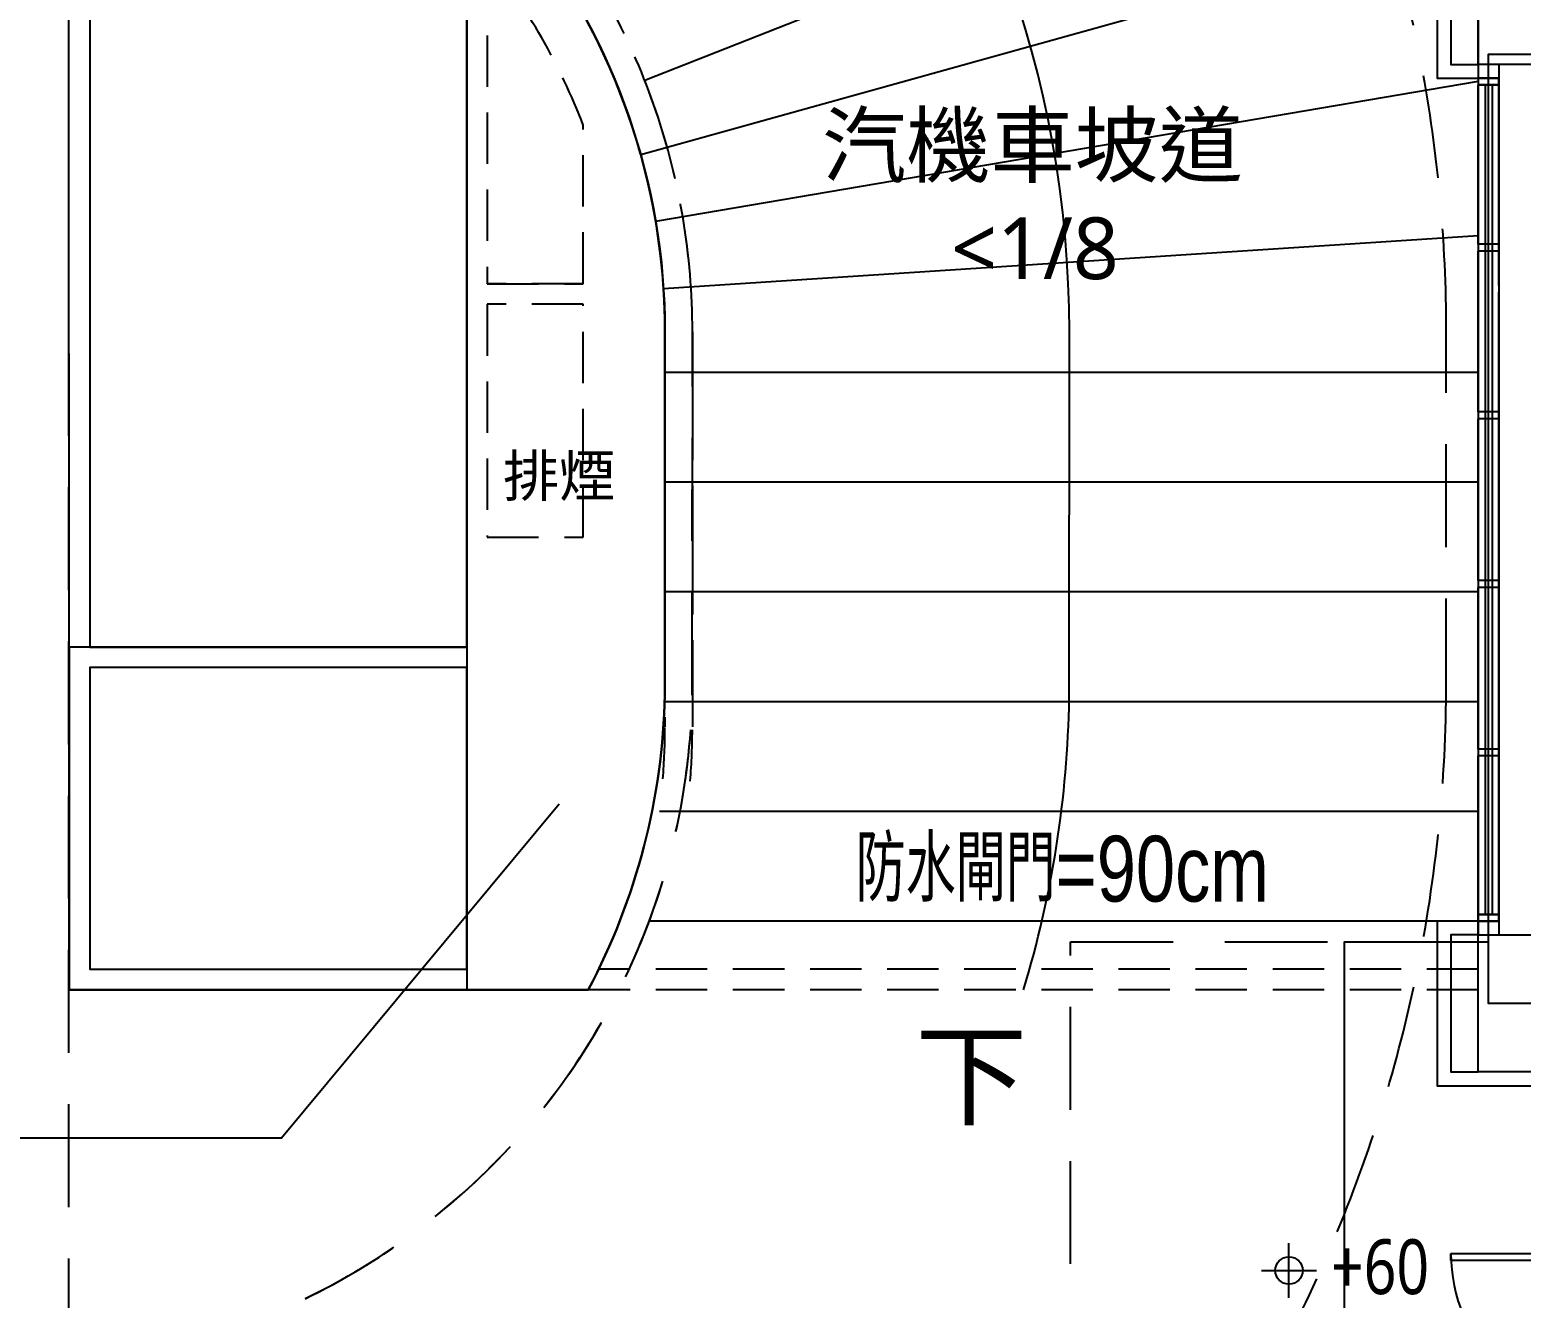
# Model space of a CAD drawing. Header units: millimetres. Extents: x -3377 to 119122, y -22007 to 15479.
# Drawn here: x 26909 to 27997, y 9129 to 10054 of the extents above; entities that cross this region are included whole.
import ezdxf
from ezdxf.enums import TextEntityAlignment as Align

# ---------------------------------------------------------------- set-up
doc = ezdxf.new("R2010")
doc.units = ezdxf.units.MM
doc.header["$LTSCALE"] = 150
doc.header["$MEASUREMENT"] = 0
doc.linetypes.add('HIDDEN', pattern=[0.375, 0.25, -0.125])
doc.linetypes.add('HIDDENX2', pattern=[0.75, 0.5, -0.25])
doc.layers.get('0').update_dxf_attribs({"plot": 0})
for name, color, linetype, plot in [('AREA', 3, 'Continuous', False), ('OPEN-TAG', 4, 'Continuous', False), ('S-ARCH', 252, 'Continuous', False), ('法規檢討', 3, 'Continuous', False)]:
    doc.layers.add(name, color=color, linetype=linetype, plot=plot)
for name, color, linetype in [('COL', 1, 'Continuous'), ('FIN', 5, 'Continuous'), ('OPEN', 4, 'Continuous'), ('PLANT', 3, 'Continuous'), ('SYM', 3, 'Continuous'), ('TEXT', 2, 'Continuous'), ('TITLE', 6, 'Continuous'), ('WALL', 2, 'Continuous'), ('WALL3', 4, 'Continuous')]:
    doc.layers.add(name, color=color, linetype=linetype)
doc.styles.add('C1', font='', dxfattribs={"bigfont": 'japanese.shx'})
doc.styles.add('CHINESET', font='c2.shx', dxfattribs={"bigfont": 'china.shx'})
doc.styles.add('HH', font='')
doc.styles.get('C1').set_extended_font_data('微軟正黑體')
doc.styles.get('HH').set_extended_font_data('Microsoft JhengHei')

# ---------------------------------------------------------------- blocks, each defined once
blk = doc.blocks.new('A$C704E4F0D')
at = {"color": 252, "linetype": 'HIDDEN'}
for p, q in [((-2133, 390.00005), (-2203, 390.00005)), ((-1480, -110), (-2121.72731, -110, 0)), ((-1480, -125), (-2129.35333, -125, 0))]:
    blk.add_line(p, q, dxfattribs=at)
at = {"color": 252, "linetype": 'HIDDENX2'}
for p, q in [((-2053.35215, 355.00005), (-2053.35215, 70)), ((-1577.5, -775), (-1577.5, -90))]:
    blk.add_line(p, q, dxfattribs=at)
for points in [[(-2553.35215, -950, 0.4101367241), (-1503.45416, 85.36428), (-1503.35215, 355.00005, 0.3768400796), (-2418.00192, 1396.23985)], [(-2553.35215, -400, 0.4083589716), (-2053.45245, 89.98561), (-2053.35216, 355.08501, 0.3359745643), (-2418.00061, 836.33149)]]:
    blk.add_lwpolyline(points, format="xyb", dxfattribs=at)
at = {"color": 252, "linetype": 'HIDDEN'}
for points in [[(-2418.00061, 836.33137, -0.3360224962), (-2053.35385, 355), (-2053.35171, 66.85769, -0.0198674084), (-2054.92902, 27.17018)], [(-2433.00057, 819.66702, -0.3417881377), (-2073.35385, 355.00007), (-2073.35171, 66.85754, -0.0198674084), (-2074.86592, 28.75754)]]:
    blk.add_lwpolyline(points, format="xyb", dxfattribs=at)
at = {"color": 252, "linetype": 'HIDDENX2'}
for points in [[(-2508.34882, 804), (-3108.34882, 804), (-3108.34882, -396), (-2508.34882, -396), (-2508.34882, 804)], [(-1480, -775), (-1777.5, -775), (-1777.5, -90), (-1480, -90)]]:
    blk.add_lwpolyline(points, dxfattribs=at)
at = {"color": 252, "linetype": 'HIDDEN'}
blk.add_lwpolyline([(-2203, 390.00005), (-2133, 390.00005), (-2133, 505.63337, 0.0785134749), (-2203, 627.40537), (-2203, 627.40537)], format="xyb", close=True, dxfattribs=at)
blk.add_lwpolyline([(-2133, 205.00005), (-2133, 375.00005), (-2203, 375.00005), (-2203, 205.00005), (-2133, 205.00005)], dxfattribs=at)
at = {"color": 252, "linetype": 'HIDDENX2'}
for centre, start, end in [((-2553.35215, 355.00005), 0, 74.29389072), ((-2553.35215, 100), 270, 0)]:
    blk.add_arc(centre, 500, start, end, dxfattribs=at)
at = {"layer": 'AREA', "color": 252}
for points in [[(-1377.5, -767.5), (-1377.5, -775), (-1577.5, -775), (-1577.5, -90), (-1472.5, -90), (-1472.5, 557.5), (-757.5, 557.5), (-757.5, 352.5), (247.5, 352.5), (247.5, 127.5), (-757.5, 127.5), (-757.5, -262.5), (-502.5, -262.5), (-502.5, -760), (-502.5, -767.5)], [(-1377.5, -767.5), (-1377.5, -135), (-1472.5, -135), (-1472.5, 557.5), (-757.5, 557.5), (-757.5, 352.5), (247.5, 352.5), (247.5, 127.5), (-757.5, 127.5), (-757.5, -262.5), (-502.5, -262.5), (-502.5, -767.5)]]:
    blk.add_lwpolyline(points, close=True, dxfattribs=at)
at = {"layer": 'COL', "color": 252}
for points in [[(-1480, 650), (-1370, 650), (-1370, 550), (-1480, 550)], [(-1480, -85), (-1370, -85), (-1370, -185), (-1480, -185)]]:
    blk.add_lwpolyline(points, close=True, dxfattribs=at)
at = {"layer": 'FIN', "color": 252}
for points in [[(-1480, 660), (-1510, 660), (-1510, 540), (-1480, 540)], [(-1480, 650), (-1500, 650), (-1500, 550), (-1480, 550)], [(-1480, -85), (-1480, -75), (-1510, -75), (-1510, -195), (-1385, -195)], [(-1480, -85), (-1500, -85), (-1500, -185), (-1480, -185)]]:
    blk.add_lwpolyline(points, dxfattribs=at)
at = {"layer": 'OPEN', "color": 252, "linetype": 'Continuous'}
for p, q in [((-1480, 540), (-1480, 535)), ((-1480, 540), (-1480, 535)), ((-1465, 540), (-1480, 540)), ((-1480, 535), (-1480, 388.75)), ((-1480, 535), (-1465, 535)), ((-1465, 535), (-1480, 535)), ((-1480, 418.75), (-1480, 535)), ((-1475, 535), (-1475, 388.75)), ((-1475, 535), (-1475, 418.75)), ((-1470, 535), (-1470, 388.75)), ((-1470, 535), (-1470, 418.75)), ((-1465, 535), (-1465, 540)), ((-1465, 535), (-1465, 540)), ((-1465, 388.75), (-1465, 535)), ((-1465, 535), (-1465, 418.75)), ((-1465, 418.75), (-1480, 418.75)), ((-1480, 418.75), (-1480, 413.75)), ((-1465, 413.75), (-1480, 413.75)), ((-1480, 296.5), (-1480, 413.75)), ((-1475, 413.75), (-1475, 296.5)), ((-1470, 413.75), (-1470, 296.5)), ((-1465, 413.75), (-1465, 418.75)), ((-1465, 413.75), (-1465, 296.5)), ((-1480, 383.75), (-1480, 388.75)), ((-1480, 383.75), (-1480, 235)), ((-1475, 383.75), (-1475, 235)), ((-1470, 383.75), (-1470, 235)), ((-1465, 388.75), (-1465, 383.75)), ((-1465, 235), (-1465, 383.75)), ((-1480, 296.5), (-1480, 45.5)), ((-1465, 296.5), (-1480, 296.5)), ((-1465, 296.5), (-1480, 296.5)), ((-1480, 296.5), (-1480, 291.5)), ((-1465, 45.5), (-1465, 296.5)), ((-1465, 291.5), (-1465, 296.5)), ((-1480, 173.5), (-1480, 291.5)), ((-1465, 291.5), (-1480, 291.5)), ((-1475, 291.5), (-1475, 173.5)), ((-1470, 291.5), (-1470, 173.5)), ((-1465, 291.5), (-1465, 173.5)), ((-1480, 230), (-1480, 235)), ((-1480, 230), (-1480, 81.25)), ((-1475, 230), (-1475, 81.25)), ((-1470, 230), (-1470, 81.25)), ((-1465, 235), (-1465, 230)), ((-1465, 81.25), (-1465, 230)), ((-1465, 173.5), (-1480, 173.5)), ((-1465, 173.5), (-1480, 173.5)), ((-1480, 173.5), (-1480, 168.5)), ((-1465, 168.5), (-1480, 168.5)), ((-1480, 50.5), (-1480, 168.5)), ((-1475, 168.5), (-1475, 50.5)), ((-1470, 168.5), (-1470, 50.5)), ((-1465, 168.5), (-1465, 173.5)), ((-1465, 168.5), (-1465, 50.5)), ((-1480, 76.25), (-1480, 81.25)), ((-1480, 76.25), (-1480, -70)), ((-1475, 76.25), (-1475, -70)), ((-1470, 76.25), (-1470, -70)), ((-1465, 81.25), (-1465, 76.25)), ((-1465, -70), (-1465, 76.25)), ((-1465, 50.5), (-1480, 50.5)), ((-1480, -70), (-1480, 45.5)), ((-1465, 45.5), (-1480, 45.5)), ((-1475, 45.5), (-1475, -70)), ((-1470, 45.5), (-1470, -70)), ((-1465, 45.5), (-1465, -70)), ((-1480, -75), (-1480, -70)), ((-1480, -70), (-1465, -70)), ((-1480, -70), (-1480, -75)), ((-1465, -70), (-1480, -70)), ((-1465, -70), (-1465, -75)), ((-1465, -75), (-1465, -70)), ((-1500, -322.5), (-1500, -317.5)), ((-1500, -317.5), (-1385, -317.5)), ((-1385, -322.5), (-1500, -322.5))]:
    blk.add_line(p, q, dxfattribs=at)
blk.add_arc((-1385, -317.5), 115, 180, 270, dxfattribs=at)
at = {"layer": 'OPEN-TAG', "color": 252, "elevation": 0}
blk.add_lwpolyline([(-2129.35333, -125), (-2507.99997, -125.14217), (-2508.34882, 803.99684), (-2433.00051, 804), (-2433.00051, 819), (-2430.45406, 819, -0.3402576244), (-2073.35387, 355.00014), (-2073.45237, 90.19171, -0.1173948238), (-2129.35333, -125)], format="xyb", close=True, dxfattribs=at)
at = {"layer": 'PLANT', "color": 252}
blk.add_lwpolyline([(-2357.74815, 776.85776, 0.0431180577), (-2433.00054, 804.1553), (-2433.00051, 804), (-2493.00002, 804), (-2493.00002, 125), (-2218.00002, 125), (-2218.00002, 677.1234, 0.0931054179)], format="xyb", close=True, dxfattribs=at)
blk.add_lwpolyline([(-2357.74815, 776.85776, 0.0431180577), (-2433.00054, 804.1553), (-2433.00051, 804), (-2493.00002, 804), (-2493.00002, 125), (-2218.00002, 125), (-2218.00002, 677.1234, 0.0931054179)], format="xyb", close=True, dxfattribs=at)
blk.add_lwpolyline([(-2218.00002, 110), (-2493.00002, 110), (-2493.00002, -110), (-2218.00002, -110), (-2218.00002, 5.36428)], close=True, dxfattribs=at)
blk.add_lwpolyline([(-2218.00002, 110), (-2493.00002, 110), (-2493.00002, -110), (-2218.00002, -110), (-2218.00002, 5.36428)], close=True, dxfattribs=at)
at = {"layer": 'SYM', "color": 252}
for p, q in [((-1618.10178, -349.84078), (-1618.10178, -309.84078)), ((-1638.10178, -329.84078), (-1598.10178, -329.84078))]:
    blk.add_line(p, q, dxfattribs=at)
blk.add_circle((-1618.10178, -329.84078), 10, dxfattribs=at)
at = {"layer": 'WALL', "color": 252}
for p, q in [((-1480, 1115), (-1480, -85)), ((-1465, 550), (-1465, -85)), ((-1465, 540), (-1480, 540)), ((-1480, 540), (-1465, 540)), ((-1480, -75), (-1465, -75)), ((-1480, -75), (-1465, -75)), ((-1465, -75), (-1480, -75)), ((-1465, -75), (-1480, -75))]:
    blk.add_line(p, q, dxfattribs=at)
at = {"layer": 'WALL3', "color": 252}
for p, q in [((-1480, 777.8248), (-2088.14633, 538.2582)), ((-2218.00002, 677.1234), (-2218.00002, 5.36428)), ((-1480, 654.19941), (-2090.98141, 483.88792)), ((-1480, 537.52642), (-2080.14703, 435.47078)), ((-1480, 424.90078), (-2074.3684, 386.19327)), ((-2073.35306, 325.36428), (-1480, 325.36428)), ((-2073.35306, 245.36428), (-1480, 245.36428)), ((-2073.35246, 165.36428), (-1480, 165.36428)), ((-2073.35187, 85.36428), (-1480, 85.36428)), ((-2077.30659, 5.36428), (-1480, 5.36428)), ((-2084.84135, -74.63572), (-1480, -74.63572))]:
    blk.add_line(p, q, dxfattribs=at)
blk.add_lwpolyline([(-1811.7323, -125, 0.0697128511), (-1778.45338, 87.47427), (-1778.35215, 355.04813, 0.3636657289), (-2418.00127, 1118.08926)], format="xyb", dxfattribs=at)
at = {"layer": 'WALL3', "color": 252, "elevation": 0}
blk.add_lwpolyline([(-2218.00002, -125), (-2129.35333, -125, 0.1173948238), (-2073.45237, 90.19171), (-2073.35387, 355.00014), (-2073.35387, 355.00014, 0.1860223012), (-2197.49263, 677.1234), (-2218.00002, 677.1234), (-2218.00002, -125)], format="xyb", close=True, dxfattribs=at)
blk.add_lwpolyline([(-2218.00002, 125), (-2508.00002, 125), (-2508.00002, -125), (-2203.00002, -125)], dxfattribs=at)
blk.add_lwpolyline([(-2218.00002, 110), (-2493.00002, 110), (-2493.00002, -110), (-2218.00002, -110)], close=True, dxfattribs=at)
at = {"layer": '法規檢討', "color": 252, "elevation": 0}
blk.add_lwpolyline([(-2150.51001, 10.26583), (-2352.98751, -233.25833), (-2550.31387, -233.25833)], dxfattribs=at)
at = {"layer": 'SYM', "color": 252, "style": 'C1', "width": 0.8}
blk.add_text('+60', height=40, dxfattribs=at).set_placement((-1587.42334, -327.05386), align=Align.MIDDLE_LEFT)
at = {"layer": 'TEXT', "color": 252, "style": 'HH'}
for s, height, p in [('汽機車坡道', 45, (-1805.17572, 468.61611)), ('<1/8', 45, (-1803.46373, 393.33276)), ('排煙', 30, (-2150.54769, 234.81777))]:
    blk.add_text(s, height=height, dxfattribs=at).set_placement(p, align=Align.CENTER)
at = {"layer": 'TITLE', "color": 252, "linetype": 'Continuous', "style": 'HH'}
blk.add_text('下', height=60, dxfattribs=at).set_placement((-1849.8623, -217.44063), align=Align.CENTER)
at = {"layer": '法規檢討', "color": 252, "style": 'CHINESET', "width": 0.8}
blk.add_text('防水閘門=90cm', height=48, dxfattribs=at).set_placement((-1934.2316, -60.70118, 0))
blk = doc.blocks.new('2021-1102')
blk.add_blockref('A$C704E4F0D', (17334.9, -6041))

msp = doc.modelspace()

# ---------------------------------------------------------------- block references
at = {"layer": 'S-ARCH'}
msp.add_blockref('2021-1102', (12110.4, 15520.27), dxfattribs=at)

doc.saveas('drawing.dxf')
